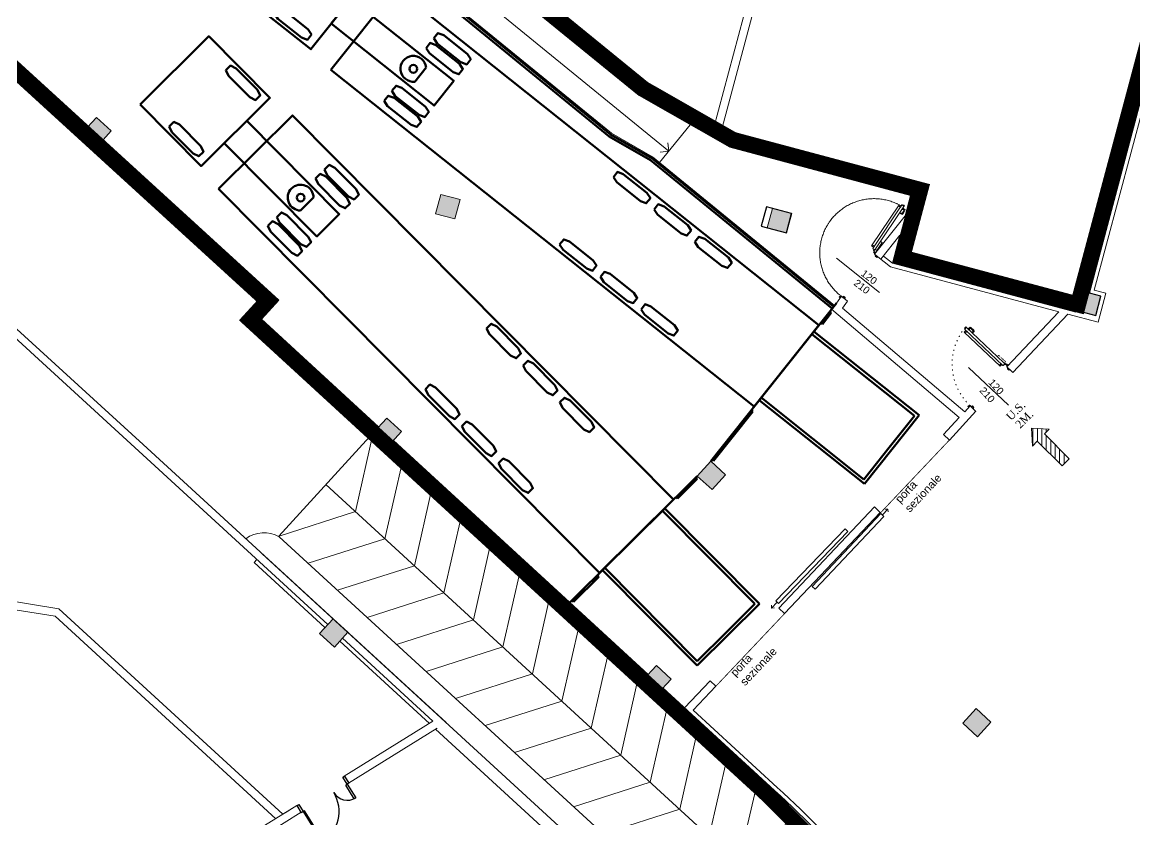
# Model space of a CAD drawing. Header units: centimetres. Extents: x 139057 to 200038, y 34824 to 80516.
# Drawn here: x 166347 to 169128, y 60794 to 62786 of the extents above; entities that cross this region are included whole.
import ezdxf
from ezdxf.enums import TextEntityAlignment as Align

# ---------------------------------------------------------------- set-up
doc = ezdxf.new("R2010")
doc.units = ezdxf.units.CM
doc.header["$LTSCALE"] = 100
for name, pattern in [('HIDDEN', [0.5, 0.25, -0.25]), ('HIDDEN4', [0.125, 0.025, -0.1]), ('P1-STRC-COL$0$HIDDEN', [9.525, 6.35, -3.175]), ('TRATTO-PUNTO', [1, 0.5, -0.25, 0, -0.25])]:
    doc.linetypes.add(name, pattern=pattern)
doc.layers.get('0').update_dxf_attribs({"lineweight": 0})
for name, color, linetype, lineweight in [('055_RIBALTE_001-AM_0', 14, 'Continuous', 50), ('410_STRUTTURE_001-AM_0', 7, 'Continuous', 0), ('430_TAVOLATI_001-AM_0', 3, 'Continuous', 0), ('439_TESTI_SERRAMENTI_001-AM_0', 11, 'Continuous', 0), ('440_SIMBOLI_001-AM_0', 31, 'Continuous', 0), ('441_SERRAMENTI_001-AM_0', 1, 'Continuous', 0), ('448_RAMPE_SCALE_ASCENS_001-AM_0', 216, 'Continuous', 0), ('481_SIMBOLI_VVF_001-AM_0', 7, 'Continuous', 0)]:
    doc.layers.add(name, color=color, linetype=linetype, lineweight=lineweight)
for name, color, linetype in [('_s_09_Perimetro_proprietà', 40, 'Continuous'), ('A-SI-PORTE', 5, 'Continuous'), ('A-Strutt a vista', 1, 'Continuous'), ('P1$0$A-DOOR', 1, 'Continuous'), ('P1-STRC-COL$0$A-BLOW', 7, 'P1-STRC-COL$0$HIDDEN')]:
    doc.layers.add(name, color=color, linetype=linetype)
doc.styles.add('Arial', font='arial.ttf')
doc.styles.add('ROMANTIC', font='romantic.ttf')
doc.styles.get("Standard").update_dxf_attribs({"font": 'arial.ttf'})

# ---------------------------------------------------------------- blocks, each defined once
blk = doc.blocks.new('P1$0$leafmet')
at = {"color": 0, "linetype": 'ByBlock'}
blk.add_lwpolyline([(0, 0), (44, 0), (44, 1), (0, 1)], close=True, dxfattribs=at)
blk = doc.blocks.new('P1$0$1300-Double-DOOR')
at = {"layer": 'P1$0$A-DOOR', "extrusion": (5.89409e-05, 2.1196e-06, 1), "elevation": 0}
blk.add_lwpolyline([(94, 209), (50, 209), (50, 609), (94, 609)], close=True, dxfattribs=at)
at = {"layer": 'P1$0$A-DOOR', "extrusion": (5.89406e-05, 2.11423e-06, 1)}
blk.add_lwpolyline([(50, 0), (0, 0), (0, 209), (50, 209)], close=True, dxfattribs=at)
at = {"layer": 'P1$0$A-DOOR', "extrusion": (5.89406e-05, 2.11423e-06, 1), "elevation": 0}
blk.add_lwpolyline([(1400, 0), (1350, 0), (1350, 209), (1400, 209)], close=True, dxfattribs=at)
at = {"layer": 'P1$0$A-DOOR', "extrusion": (5.89409e-05, 2.1196e-06, 1)}
for centre, radius, start, end in [((1350, 209, 0), 900, 90, 180), ((50, 209, 0), 400, 0, 90)]:
    blk.add_arc(centre, radius, start, end, dxfattribs=at)
at = {"layer": 'P1$0$A-DOOR', "extrusion": (5.89406e-05, 2.11423e-06, 1), "yscale": 900.0000000000002, "rotation": 359.9999998625078}
blk.add_blockref('P1$0$leafmet', (1306, 209, 0), dxfattribs=at)
blk = doc.blocks.new('Ribalta 200')
for p, q in [((-336, -109.5), (-336, 109.5)), ((-336, 109.5), (0, 109.5)), ((0, 101.5), (-328, 101.5)), ((-328, 101.5), (-328, 0)), ((0, -109.5), (0, 109.5)), ((-328, -101.5), (-328, 0)), ((0, -109.5), (-336, -109.5)), ((0, -101.5), (-328, -101.5))]:
    blk.add_line(p, q)
blk = doc.blocks.new('Camion 33 pallets')
blk.add_line((1169.171, 22.829), (1169.171, -22.829))
for points in [[(1352, 130), (1352, -130), (0, -130), (0, 130)], [(372.5, 116.065), (372.5, 99.685), (357.8, 94.75), (282.2, 94.75), (267.5, 99.685), (267.5, 116.065), (282.2, 121), (357.8, 121)], [(502.5, 116.065), (502.5, 99.685), (487.8, 94.75), (412.2, 94.75), (397.5, 99.685), (397.5, 116.065), (412.2, 121), (487.8, 121)], [(632.5, 116.065), (632.5, 99.685), (617.8, 94.75), (542.2, 94.75), (527.5, 99.685), (527.5, 116.065), (542.2, 121), (617.8, 121)], [(1199.5, 108.065), (1199.5, 91.685), (1184.8, 86.75), (1109.2, 86.75), (1094.5, 91.685), (1094.5, 108.065), (1109.2, 113), (1184.8, 113)], [(1640, 121), (1640, -121), (1423, -121), (1423, 121)], [(1549.5, 108.065), (1549.5, 91.685), (1534.8, 86.75), (1459.2, 86.75), (1444.5, 91.685), (1444.5, 108.065), (1459.2, 113), (1534.8, 113)], [(1199.5, 76.565), (1199.5, 60.185), (1184.8, 55.25), (1109.2, 55.25), (1094.5, 60.185), (1094.5, 76.565), (1109.2, 81.5), (1184.8, 81.5)], [(1423, 39.5), (1423, -39.5), (1094.5, -39.5), (1094.5, 39.5)], [(1199.5, -60.185), (1199.5, -76.565), (1184.8, -81.5), (1109.2, -81.5), (1094.5, -76.565), (1094.5, -60.185), (1109.2, -55.25), (1184.8, -55.25)], [(372.5, -99.685), (372.5, -116.065), (357.8, -121), (282.2, -121), (267.5, -116.065), (267.5, -99.685), (282.2, -94.75), (357.8, -94.75)], [(502.5, -99.685), (502.5, -116.065), (487.8, -121), (412.2, -121), (397.5, -116.065), (397.5, -99.685), (412.2, -94.75), (487.8, -94.75)], [(632.5, -99.685), (632.5, -116.065), (617.8, -121), (542.2, -121), (527.5, -116.065), (527.5, -99.685), (542.2, -94.75), (617.8, -94.75)], [(1199.5, -91.685), (1199.5, -108.065), (1184.8, -113), (1109.2, -113), (1094.5, -108.065), (1094.5, -91.685), (1109.2, -86.75), (1184.8, -86.75)], [(1549.5, -91.685), (1549.5, -108.065), (1534.8, -113), (1459.2, -113), (1444.5, -108.065), (1444.5, -91.685), (1459.2, -86.75), (1534.8, -86.75)]]:
    blk.add_lwpolyline(points, close=True)
blk.add_circle((1192, 0), 9.68)
blk.add_arc((1192, 0), 32.286, 225, 135)
blk = doc.blocks.new('PORTA-[REI-US]-SISTI-120')
for p, q in [((-1.8, 12.6), (-1.8, 143)), ((-1.5, 143.3), (0, 143.3)), ((0.3, 143), (0.3, 141.1)), ((0.6, 141), (3.1, 141)), ((0.6, 140.8), (0.6, 141)), ((0.6, 140.8), (4.2, 140.8)), ((1.1, 142.3), (1.4, 142.3)), ((1.1, 141), (1.1, 142.3)), ((2.6, 141), (1.4, 142.3)), ((1.4, 142.3), (1.4, 141)), ((3.1, 141), (3.1, 140.8)), ((4.5, 140.5), (4.5, 9.7)), ((-9.8, 122.8), (-9.8, 133.1)), ((-7.5, 135.4), (-2.9, 135.4)), ((-7.5, 132.6), (-7.5, 123.3)), ((-4, 120.5), (-7.5, 120.5)), ((-2.9, 133.1), (-7, 133.1)), ((-7, 122.8), (-4, 122.8)), ((-4, 122.8), (-4, 120.5)), ((-2.9, 131.6), (-2.9, 137)), ((-2.9, 137), (-1.8, 137)), ((-2.9, 135.4), (-2.9, 134.3)), ((-2.9, 134.3), (-2.9, 133.1)), ((-1.8, 131.6), (-2.9, 131.6)), ((-1.8, 137), (-1.8, 134.3)), ((-1.8, 134.3), (-1.8, 131.6)), ((4.5, 137), (4.5, 134.3)), ((4.5, 137), (10.5, 137)), ((4.5, 134.3), (4.5, 131.6)), ((4.5, 134), (10.5, 134)), ((10.5, 137), (10.5, 13.3)), ((-5.3, 0), (-5.3, 2.5)), ((-5.3, 2.5), (-1.3, 2.5)), ((-3.8, 0), (-5.3, 0)), ((-5, 2.2), (-5, 0.2)), ((-1.5, 2.2), (-5, 2.2)), ((-5, 0.2), (-3.8, 0.2)), ((-2.8, 12), (-4.8, 5)), ((-4.8, 5), (-4.3, 5.5)), ((-4.8, 3.5), (-4.8, 5)), ((-4.8, 2.5), (-4.8, 5)), ((-4.4, 4.2), (-2.8, 4.2)), ((-4.3, 5.5), (-2.8, 5.5)), ((-3.8, 0), (-3.8, 0.2)), ((-3.5, 5), (-3.5, 3.5)), ((-3.5, 4), (-3.5, 4.5)), ((-1.8, 12), (-2.8, 12)), ((-2.8, 5.5), (-2.3, 5)), ((-2.3, 5.5), (-2.3, 7)), ((-2.3, 5), (-2.3, 2.5)), ((-2.3, 2.5), (-2.3, 3.6)), ((-1.8, 13.3), (-1.8, 7.3)), ((-1.8, 7.5), (-1.8, 12)), ((-1.5, 7), (0, 7)), ((-1.5, 0), (-1.5, 2.2)), ((0, 0), (-1.5, 0)), ((-1.3, 2.5), (-1.3, 0.2)), ((-1.3, 0.2), (0.2, 0.2)), ((0, -5.8), (0, 0)), ((0.2, 0.2), (0.2, -5.7)), ((0.3, 7.3), (0.3, 9.1)), ((0.6, 9.4), (4.2, 9.4)), ((4.5, 16.3), (10.5, 16.3)), ((4.5, 13.3), (10.5, 13.3)), ((0, -8.6), (0.2, -8.6)), ((0, -8.6), (0, -9.7)), ((2.2, -6), (0.2, -6)), ((0.2, -9.7), (0.2, -8.6)), ((0.3, -5.8), (2.2, -5.8)), ((0.3, -9.8), (2.3, -9.8)), ((2.3, -10), (0.3, -10)), ((2, -3.9), (0.5, -3.9)), ((2.5, -9.7), (2.5, -5.8)), ((2.7, -4.4), (2.7, -9.7))]:
    blk.add_line(p, q)
at = {"ltscale": 20}
for p, q in [((67, -68.6), (67, 68.6)), ((137.7, 0), (138.9, 0)), ((131.2, -3.9), (133.5, -3.9)), ((133.8, -0.8), (133.8, -3.8)), ((133.8, -5.5), (133.8, -5.5))]:
    blk.add_line(p, q, dxfattribs=at)
at = {"linetype": 'ByBlock', "ltscale": 20}
blk.add_line((130.5, -4.4), (130.5, -9.7), dxfattribs=at)
at = {"linetype": 'HIDDEN4', "ltscale": 0.2}
blk.add_lwpolyline([(-1.8, 11.1), (-6.8, 11.1), (-6.8, 35.1), (-1.8, 35.1)], dxfattribs=at)
at = {"ltscale": 20}
blk.add_lwpolyline([(134.5, 0), (135.4, 0), (135.4, 2.2), (138.9, 2.2), (138.9, 0.2), (137.7, 0.2), (137.7, 0), (139.2, 0), (139.2, 2.5), (135.2, 2.5), (135.2, 0.2), (133.8, 0.2), (133.8, -5.7, -0.414214), (133.7, -5.8), (131, -5.8, -0.414214), (130.9, -5.7), (130.9, -4.1), (130.7, -4.1), (130.5, -4.1), (130.5, -9.7, 0.414214), (130.8, -10), (133.7, -10, 0.414214), (134, -9.7), (134, -8.6), (133.8, -8.6), (133.8, -9.7, -0.414214), (133.7, -9.8), (130.8, -9.8, -0.414214), (130.7, -9.7), (130.7, -5.8, 0.414214), (130.9, -6), (133.8, -6, 0.414214), (134, -5.8), (134, 0), (135.2, 0)], format="xyb", dxfattribs=at)
blk.add_lwpolyline([(2.2, -5.7), (2.2, -4.1), (2.7, -4.1), (2.7, -8.4)])
at = {"linetype": 'ByBlock', "ltscale": 20}
blk.add_lwpolyline([(130.5, -4.4), (130.5, -8.4)], dxfattribs=at)
for centre, radius, start, end in [((-1.5, 143), 0.3, 90, 180), ((0, 143), 0.3, 0, 90), ((0.6, 141.1), 0.3, 180, 270), ((4.2, 140.5), 0.3, 0, 90), ((-7.5, 133.1), 2.3, 90, 180), ((-7.5, 122.8), 2.3, 180, 270), ((-7, 132.6), 0.5, 90, 180), ((-7, 123.3), 0.5, 180, 270), ((-1.8, 7), 0.5, 90, 180), ((-1.5, 7.3), 0.3, 180, 270), ((0, 7.3), 0.3, 270, 0), ((0.6, 9.1), 0.3, 90, 180), ((4.2, 9.7), 0.3, 270, 0), ((0.2, -5.8), 0.25, 180, 270), ((0.3, -9.7), 0.3, 180, 270), ((0.3, -5.7), 0.1, 180, 270), ((0.3, -9.7), 0.15, 180, 270), ((0.5, -4.1), 0.25, 90, 180), ((2, -4.1), 0.25, 0, 90), ((2.2, -5.7), 0.1, 270, 0), ((2.2, -5.8), 0.25, 270, 0), ((2.3, -9.7), 0.3, 270, 0), ((2.3, -9.7), 0.15, 270, 0)]:
    blk.add_arc(centre, radius, start, end)
at = {"linetype": 'HIDDEN4'}
blk.add_arc((-9.6, 0.2), 143.4, 0, 86.1517, dxfattribs=at)
at = {"ltscale": 20}
for centre, start, end in [((131.2, -4.1), 90, 180), ((133.5, -4.1), 0, 90)]:
    blk.add_arc(centre, 0.25, start, end, dxfattribs=at)
blk = doc.blocks.new('FRECCIA US ORIZZONTALE')
h = blk.add_hatch()
h.set_pattern_fill('ANSI31', color=256, scale=7, style=0)
h.set_pattern_definition([(45, (-5619.863, -3114.928), (-15.71545, 15.71545), [])])
h.paths.add_polyline_path([(0, 0), (-60, 65), (-25, 65), (-25, 240), (25, 240), (25, 65), (60, 65)])
blk.add_lwpolyline([(0, 0), (-60, 65), (-25, 65), (-25, 240), (25, 240), (25, 65), (60, 65)], close=True)
blk = doc.blocks.new('US')
at = {"rotation": 270}
blk.add_blockref('FRECCIA US ORIZZONTALE', (50, 0), dxfattribs=at)

msp = doc.modelspace()

# ---------------------------------------------------------------- hatches: boundary and pattern name
at = {"layer": '410_STRUTTURE_001-AM_0'}
for points in [[(166532.9, 62548.7), (166569.8, 62515), (166536.1, 62478.1), (166499.2, 62511.8)], [(167428.7, 62295.2), (167441.6, 62343.5), (167393.3, 62356.4), (167380.4, 62308.1)], [(168257.7, 62260.2), (168270.6, 62308.5), (168222.3, 62321.4), (168209.4, 62273.1)], [(168257.7, 62260.2), (168270.6, 62308.5), (168222.3, 62321.4), (168209.4, 62273.1)], [(169030.6, 62053.8), (169043.5, 62102.1), (168995.2, 62115), (168982.3, 62066.7)], [(169030.6, 62053.8), (169043.5, 62102.1), (168995.2, 62115), (168982.3, 62066.7)], [(167261.2, 61726.8), (167224.4, 61760.6), (167258.2, 61797.5), (167295, 61763.7)], [(168034.6, 61652.4), (168068.3, 61689.4), (168105.3, 61655.7), (168071.6, 61618.7)], [(167127.4, 61225.4), (167161.2, 61262.3), (167124.3, 61296.1), (167090.5, 61259.2)], [(167935.2, 61108.4), (167898.4, 61142.2), (167932.2, 61179), (167969, 61145.2)], [(168734.7, 61001.1), (168697.8, 61034.8), (168731.5, 61071.7), (168768.4, 61038)]]:
    msp.add_hatch(color=256, dxfattribs=at).paths.add_polyline_path(points)

# ---------------------------------------------------------------- linework, layer by layer
at = {"layer": '055_RIBALTE_001-AM_0'}
for p, q in [((166942.1, 63213.8, 0), (167814.3, 62501.3, 0)), ((167817.8, 62506.3, 0), (166945.9, 63218.5, 0)), ((167920.6, 62447.1, 0), (167817.8, 62506.3, 0)), ((167814.3, 62501.3, 0), (167917.2, 62442.1, 0)), ((167917.2, 62442.1, 0), (168371.4, 62071.2, 0)), ((168375.2, 62075.9, 0), (167920.6, 62447.1, 0)), ((168068.3, 61689.4, 0), (168382.4, 62084.9, 0)), ((168369.5, 62060.6, 0), (168365.6, 62063.7, 0)), ((168343.3, 62035.6, 0), (168347.3, 62032.5, 0)), ((168347.3, 62032.5, 0), (168369.5, 62060.6, 0)), ((168075.4, 61690.2, 0), (168173.7, 61814, 0)), ((168173.7, 61814, 0), (168169.8, 61817.1, 0)), ((168071.5, 61693.3, 0), (168075.4, 61690.2, 0)), ((168034.6, 61652.4, 0), (167716.3, 61336.5, 0)), ((167985, 61596.1, 0), (168034.6, 61645.3, 0)), ((168034.6, 61645.3, 0), (168031.1, 61648.9, 0)), ((167981.5, 61599.6, 0), (167985, 61596.1, 0)), ((167724.8, 61337.9, 0), (167788.3, 61401, 0)), ((167788.3, 61401, 0), (167784.8, 61404.6, 0)), ((167721.2, 61341.5, 0), (167724.8, 61337.9, 0))]:
    msp.add_line(p, q, dxfattribs=at)
at = {"layer": '410_STRUTTURE_001-AM_0', "elevation": 0}
for points in [[(166532.9, 62548.7), (166569.8, 62515), (166536.1, 62478.1), (166499.2, 62511.8)], [(167428.7, 62295.2), (167441.6, 62343.5), (167393.3, 62356.4), (167380.4, 62308.1)], [(168257.7, 62260.2), (168270.6, 62308.5), (168222.3, 62321.4), (168209.4, 62273.1)], [(168257.7, 62260.2), (168270.6, 62308.5), (168222.3, 62321.4), (168209.4, 62273.1)], [(169030.6, 62053.8), (169043.5, 62102.1), (168995.2, 62115), (168982.3, 62066.7)], [(169030.6, 62053.8), (169043.5, 62102.1), (168995.2, 62115), (168982.3, 62066.7)], [(167261.2, 61726.8), (167224.4, 61760.6), (167258.2, 61797.5), (167295, 61763.7)], [(168034.6, 61652.4), (168068.3, 61689.4), (168105.3, 61655.7), (168071.6, 61618.7)], [(168068.3, 61689.4), (168034.6, 61652.4), (168071.6, 61618.7), (168105.3, 61655.7)], [(167127.4, 61225.4), (167090.5, 61259.2), (167124.3, 61296.1), (167161.2, 61262.3)], [(167935.2, 61108.4), (167898.4, 61142.2), (167932.2, 61179), (167969, 61145.2)], [(168734.7, 61001.1), (168697.8, 61034.8), (168731.5, 61071.7), (168768.4, 61038)]]:
    msp.add_lwpolyline(points, close=True, dxfattribs=at)
at = {"layer": '430_TAVOLATI_001-AM_0'}
for p, q in [((168075.1, 62520.3, 0), (168193.9, 62965.5, 0)), ((168093, 62510, 0), (168213.3, 62960.3, 0)), ((167528.1, 62897.6, 0), (167888.9, 62603.6, 0)), ((167539.5, 62914, 0), (167900.2, 62620.1, 0)), ((166162.6, 62819.2, 0), (166499.2, 62511.8, 0)), ((166176.1, 62834, 0), (166988.8, 62091.7, 0)), ((168995.2, 62115, 0), (169153.8, 62709.2, 0)), ((169014.5, 62109.9, 0), (169173.2, 62704.1, 0)), ((169180.2, 62691.8, 0), (169026.8, 62117, 0)), ((168075.1, 62520.3, 0), (167900.2, 62620.1, 0)), ((168115.5, 62474.1, 0), (167888.9, 62603.6, 0)), ((167110.8, 61281.3, 0), (165763, 62518, 0)), ((168123.2, 62492.8, 0), (168093, 62510, 0)), ((166536.1, 62478.1, 0), (166960.6, 62090.4, 0)), ((168591.7, 62367.7, 0), (168123.2, 62492.8, 0)), ((168567.2, 62353.5, 0), (168115.5, 62474.1, 0)), ((168591.7, 62367.7, 0), (168546.6, 62198.5, 0)), ((168567.2, 62353.5, 0), (168553.7, 62302.7, 0)), ((168553.7, 62302.7, 0), (168477.7, 62206.8, 0)), ((168540.7, 62254.1, 0), (168493.4, 62194.4, 0)), ((168540.7, 62254.1, 0), (168522.1, 62184.4, 0)), ((168477.7, 62206.8, 0), (168501.3, 62188.2, 0)), ((168522.1, 62184.4, 0), (168499.6, 62202.2, 0)), ((168517.5, 62175.3, 0), (168501.3, 62188.2, 0)), ((168517.5, 62175.3, 0), (168938.5, 62062.9, 0)), ((168522.1, 62184.4, 0), (168981, 62061.9, -0.1)), ((168546.6, 62198.5, 0), (168986.2, 62081.2, 0)), ((169026.8, 62117, 0), (169055.7, 62109.2, 0)), ((166917.2, 62043, 0), (166960.6, 62090.4, 0)), ((166945.4, 62044.2, 0), (166988.8, 62091.7, 0)), ((168382.4, 62084.9, 0), (168394.6, 62101.7, 0)), ((168394.6, 62101.7, 0), (168410.3, 62089.2, 0)), ((168397.7, 62071.9, 0), (168410.3, 62089.2, 0)), ((169055.7, 62109.2, 0), (169036.4, 62036.7, 0)), ((168370, 62069.2, 0), (168689.3, 61798.7, 0)), ((168397.7, 62071.9, 0), (168702.9, 61813.4, 0)), ((168986.2, 62081.2, -0.1), (168981, 62061.9, -0.1)), ((168986.2, 62081.2, -0.1), (168981, 62061.9, -0.1)), ((166314.9, 62036.8, 0), (166640.2, 61739.7, 0)), ((166917.2, 62043, 0), (167224.6, 61760.9, 0)), ((166945.4, 62044.2, 0), (167238.1, 61775.6, 0)), ((168960.4, 62057, 0), (169036.4, 62036.7, 0)), ((168822.9, 61911.6, 0), (168808.5, 61925.5, 0)), ((168730.9, 61814.1, 0), (168716.4, 61828.1, 0)), ((166640, 61740.9, 0), (167407.2, 61037, 0)), ((167898.4, 61142.2, 0), (167261.4, 61727.1, 0)), ((167715.2, 61337.5, 0), (167274.9, 61741.8, 0)), ((166429.9, 61302.1, 0), (166195.7, 61339.7, 0)), ((166439, 61320.9, 0), (166198.7, 61359.5, 0)), ((166998.7, 60807.4, 0), (166439, 61320.9, 0)), ((167911.9, 61156.9, 0), (167715.2, 61337.5, 0)), ((168238.3, 61322.7, 0), (168252.8, 61309, 0)), ((166981, 60796.4, 0), (166429.9, 61302.1, 0)), ((167373.9, 61039.9, 0), (167147.6, 61247.5, 0)), ((167898.4, 61142.2, 0), (167911.9, 61156.9, 0)), ((168227.8, 60867.1, 0), (167948.7, 61123.1, 0)), ((168066.5, 61141.1, 0), (168081, 61127.4, 0)), ((168214.3, 60852.4, 0), (167935.2, 61108.4, 0)), ((168024.2, 61067.4, 0), (168234.5, 60874.5, 0)), ((167152.2, 60902.5, 0), (167373.9, 61039.9, 0)), ((167162.7, 60885.5, 0), (167384.4, 61022.9, 0)), ((167163.5, 60886, 0), (167153, 60903, 0)), ((166900.5, 60746.6, 0), (167034, 60829.3, 0)), ((166911.1, 60729.6, 0), (167044.6, 60812.3, 0)), ((167004.3, 60810.9, 0), (167034, 60829.3, 0)), ((167044.6, 60812.3, 0), (167034, 60829.3, 0))]:
    msp.add_line(p, q, dxfattribs=at)
at = {"layer": '430_TAVOLATI_001-AM_0', "elevation": 0}
for points in [[(168938.5, 62062.9), (168808.5, 61925.5)], [(168960.4, 62057), (168822.9, 61911.6)], [(168730.8, 61814.3), (168664.5, 61742.4)], [(168716.4, 61828.1), (168702.9, 61813.4)], [(168689.3, 61798.7), (168650, 61756.2)], [(168650, 61756.2), (168664.5, 61742.4)], [(168477.4, 61575.4), (168238.3, 61322.7)], [(168491.8, 61561.7), (168252.8, 61309)], [(168477.4, 61575.4), (168491.8, 61561.7)], [(168066.5, 61141.1), (168002.7, 61073.6)], [(168081, 61127.4), (168024.2, 61067.4)], [(168002.7, 61073.6), (168002.7, 61073.6)], [(168017.4, 61060.2), (168017.4, 61060.2)]]:
    msp.add_lwpolyline(points, dxfattribs=at)
at = {"layer": '430_TAVOLATI_001-AM_0'}
for radius, start in [(2365, 31.8705), (2375, 32.1093), (2345, 25.1696)]:
    msp.add_arc((166633.4, 59120.4, 0), radius, start, 47.6108, dxfattribs=at)
at = {"layer": '440_SIMBOLI_001-AM_0'}
for p, q in [((167224.4, 61760.6, 0), (166988.6, 61502, 0)), ((168096.1, 60723.3, 0), (167106.5, 61631.3, 0))]:
    msp.add_line(p, q, dxfattribs=at)
at = {"layer": '440_SIMBOLI_001-AM_0', "elevation": 0}
for points in [[(166989.1, 61502.7), (167180.2, 61563.7), (167224.8, 61760.3)], [(167061.9, 61434.8), (167253.9, 61496.1), (167298.5, 61692.6)], [(167135.6, 61367.1), (167327.6, 61428.5), (167372.2, 61625)], [(167209.2, 61299.5), (167401.2, 61360.9), (167445.9, 61557.4)], [(167282.9, 61231.9), (167474.9, 61293.3), (167519.6, 61489.8)], [(167356.6, 61164.3), (167548.6, 61225.7), (167593.2, 61422.2)], [(167430.3, 61096.7), (167622.3, 61158), (167666.9, 61354.6)], [(167504, 61029.1), (167696, 61090.4), (167740.6, 61287)], [(167577.6, 60961.5), (167769.6, 61022.8), (167814.3, 61219.4)], [(167651.3, 60893.9), (167843.3, 60955.2), (167888, 61151.8)], [(167725, 60826.3), (167917, 60887.6), (167961.6, 61084.2)], [(168035.3, 61016.6), (167990.7, 60820), (167798.7, 60758.7)], [(168109, 60949), (168064.4, 60752.4), (167872.4, 60691)], [(168183.4, 60880.6), (168137.6, 60684.4), (167945.3, 60624.1)], [(168261.8, 60807.7), (168208.1, 60613.4), (168013.5, 60561)]]:
    msp.add_lwpolyline(points, dxfattribs=at)
msp.add_lwpolyline([(168553.3, 59725.4), (168438.9, 59968.9, 0.098288), (167978, 60594.1), (166989.6, 61501.1)], format="xyb", dxfattribs=at)
at = {"layer": '440_SIMBOLI_001-AM_0'}
msp.add_arc((166951.8, 61433.3, 0), 77.6, 60.8899, 125.9786, dxfattribs=at)
at = {"layer": '441_SERRAMENTI_001-AM_0'}
for p, q in [((168538.9, 62330.3, 0), (168470, 62227.6, 0)), ((168545.9, 62329.9, 0), (168473, 62221.3, 0)), ((168479.8, 62220.1, 0), (168552.5, 62328.4, 0)), ((168542.2, 62324.4, 0), (168537.2, 62327.8, 0)), ((168543.9, 62326.9, 0), (168538.9, 62330.3, 0)), ((168542.4, 62324.7, 0), (168540.9, 62322.4, 0)), ((168543.9, 62326.9, 0), (168542.4, 62324.7, 0)), ((168549.1, 62323.4, 0), (168546.1, 62318.9, 0)), ((168546.1, 62318.9, 0), (168547, 62318.3, 0)), ((168549.3, 62328, 0), (168546.3, 62330, 0)), ((168551.4, 62316.6, 0), (168546.3, 62308.9, 0)), ((168547, 62318.3, 0), (168550, 62322.8, 0)), ((168547.3, 62329.5, 0), (168547.2, 62329.3, 0)), ((168549.4, 62328.1, 0), (168547.3, 62329.5, 0)), ((168547.7, 62329.2, 0), (168549.5, 62329.6, 0)), ((168548.5, 62320.6, 0), (168547.9, 62319.6, 0)), ((168547.9, 62319.6, 0), (168551.3, 62317.3, 0)), ((168547.9, 62307.2, 0), (168553.6, 62315.8, 0)), ((168549.2, 62321.5, 0), (168548.5, 62320.6, 0)), ((168549.5, 62329.6, 0), (168548.7, 62328.6, 0)), ((168549, 62328.4, 0), (168549.7, 62329.5, 0)), ((168550, 62322.8, 0), (168549.1, 62323.4, 0)), ((168553, 62319, 0), (168549.2, 62321.5, 0)), ((168549.3, 62328, 0), (168549.4, 62328.1, 0)), ((168549.7, 62329.5, 0), (168549.5, 62329.6, 0)), ((168550.7, 62329.6, 0), (168549.7, 62328, 0)), ((168552.4, 62328.8, 0), (168551.1, 62329.7, 0)), ((168543.1, 62310.4, 0), (168541.8, 62308.5, 0)), ((168541.8, 62308.5, 0), (168544.7, 62306.6, 0)), ((168545.6, 62308.8, 0), (168543.1, 62310.4, 0)), ((168475, 62224.2, 0), (168470, 62227.6, 0)), ((168476.6, 62226.7, 0), (168471.6, 62230.1, 0)), ((168476, 62218.9, 0), (168473.1, 62220.9, 0)), ((168475.1, 62216.9, 0), (168476.1, 62218.4, 0)), ((168476.4, 62215.7, 0), (168475.2, 62216.5, 0)), ((168476.1, 62213.5, 0), (168475.2, 62212.4, 0)), ((168475.2, 62212.4, 0), (168475.2, 62211.7, 0)), ((168475.2, 62211.7, 0), (168477.2, 62210.1, 0)), ((168476, 62212.7, 0), (168477.2, 62211.7, 0)), ((168476.8, 62213.6, 0), (168476.1, 62213.5, 0)), ((168477.1, 62212.8, 0), (168476.1, 62211.6, 0)), ((168477.2, 62210.1, 0), (168476.3, 62210.8, 0)), ((168476.8, 62212, 0), (168476.4, 62212.3, 0)), ((168479.1, 62212.5, 0), (168476.6, 62209.3, 0)), ((168476.6, 62209.3, 0), (168478.3, 62207.9, 0)), ((168480.2, 62220.8, 0), (168476.8, 62215.7, 0)), ((168478, 62212.7, 0), (168476.8, 62213.6, 0)), ((168478.7, 62212.1, 0), (168476.8, 62213.6, 0)), ((168476.9, 62209.4, 0), (168479.1, 62212.1, 0)), ((168478.7, 62208, 0), (168476.9, 62209.4, 0)), ((168477, 62215.9, 0), (168479.5, 62219.6, 0)), ((168478.3, 62207.9, 0), (168477.4, 62206.7, 0)), ((168477.4, 62206.7, 0), (168482, 62203, 0)), ((168477.7, 62206.8, 0), (168478.7, 62208, 0)), ((168482.3, 62203.2, 0), (168477.7, 62206.8, 0)), ((168481, 62210.9, 0), (168479.1, 62212.5, 0)), ((168479.1, 62212.1, 0), (168480.7, 62210.9, 0)), ((168479.5, 62219.6, 0), (168480.3, 62219.1, 0)), ((168479.5, 62202, 0), (168483.7, 62198.7, 0)), ((168479.6, 62202.8, 0), (168480.5, 62203.9, 0)), ((168480.7, 62210.9, 0), (168479.9, 62209.9, 0)), ((168480.1, 62209.8, 0), (168479.9, 62209.9, 0)), ((168480.1, 62209.8, 0), (168481, 62210.9, 0)), ((168483.8, 62198.8, 0), (168480.7, 62201.2, 0)), ((168482.1, 62202.9, 0), (168480.9, 62201.5, 0)), ((168481.1, 62201.2, 0), (168482.3, 62202.8, 0)), ((168485.3, 62200.4, 0), (168484, 62198.8, 0)), ((168484.1, 62198.7, 0), (168485.4, 62200.3, 0)), ((168484.5, 62201.4, 0), (168484.4, 62201.3, 0)), ((168485.2, 62200.6, 0), (168484.4, 62201.3, 0)), ((168484.5, 62201.4, 0), (168485.3, 62200.7, 0)), ((168490, 62111.6, 0), (168382.3, 62196.8, 0)), ((168392.3, 62098.8, 0), (168391.6, 62097.8, 0)), ((168395.4, 62101.4, 0), (168397.7, 62099.5, 0)), ((168399.4, 62101.5, 0), (168398, 62099.6, 0)), ((168400.2, 62101.7, 0), (168404.4, 62098.4, 0)), ((168497.3, 61555.4, 0), (168511, 61569.9, 0)), ((168497.3, 61555.4, 0), (168511, 61569.9, 0)), ((168511, 61569.9, 0), (168503.9, 61569.7, 0)), ((168511, 61569.9, 0), (168503.9, 61569.7, 0)), ((168511, 61569.9, 0), (168511.2, 61562.8, 0)), ((168511, 61569.9, 0), (168511.2, 61562.8, 0)), ((168493.6, 61558.8, 0), (168322, 61377, 0)), ((168493.6, 61558.8, 0), (168322, 61377, 0)), ((168500.9, 61551.9, 0), (168329.3, 61370.1, 0)), ((168500.9, 61551.9, 0), (168493.6, 61558.8, 0)), ((168493.6, 61558.8, 0), (168500.9, 61551.9, 0)), ((168230.5, 61340.7, 0), (168403.8, 61520.8, 0)), ((168237.7, 61333.8, 0), (168411, 61513.9, 0)), ((168411.1, 61514, 0), (168403.8, 61520.8, 0)), ((168403.8, 61520.8, 0), (168411.1, 61514, 0)), ((168411.1, 61514, 0), (168403.8, 61520.8, 0)), ((168329.3, 61370.1, 0), (168322, 61377, 0)), ((168322, 61377, 0), (168329.3, 61370.1, 0)), ((168329.3, 61370.1, 0), (168322, 61377, 0)), ((168230.5, 61340.7, 0), (168237.7, 61333.8, 0)), ((168220.2, 61322.8, 0), (168220, 61329.9, 0)), ((168220.2, 61322.8, 0), (168234.1, 61337.2, 0)), ((168220.2, 61322.8, 0), (168227.3, 61323, 0))]:
    msp.add_line(p, q, dxfattribs=at)
at = {"layer": '441_SERRAMENTI_001-AM_0', "elevation": 0}
for points in [[(168479, 62218.9), (168483.1, 62216.1), (168496.5, 62236.1), (168492.4, 62238.9)], [(168480.8, 62201.5), (168479.6, 62202.5), (168479.3, 62202.1), (168482.6, 62199.5)], [(168400.2, 62101.7), (168403.3, 62099.2)]]:
    msp.add_lwpolyline(points, dxfattribs=at)
msp.add_lwpolyline([(168394.3, 62101.3), (168393.7, 62100.6), (168392, 62102), (168389.8, 62099.2), (168391.4, 62098), (168392.1, 62098.9), (168392.3, 62098.8), (168391.4, 62097.6), (168389.5, 62099.2), (168391.9, 62102.3), (168393.7, 62100.9), (168394.6, 62102), (168399.2, 62098.3, 0.414214), (168399.4, 62098.3), (168401, 62100.4, 0.414214), (168401, 62100.6), (168399.7, 62101.6), (168399.9, 62101.7), (168400, 62101.9), (168404.4, 62098.4, -0.414214), (168404.4, 62098), (168402.6, 62095.7, -0.414214), (168402.2, 62095.6), (168401.4, 62096.3), (168401.5, 62096.4), (168402.3, 62095.8, 0.414214), (168402.5, 62095.8), (168404.3, 62098.1, 0.414214), (168404.3, 62098.3), (168401.2, 62100.7, -0.414214), (168401.3, 62100.3), (168399.5, 62098.1, -0.414214), (168399.2, 62098.1), (168394.6, 62101.7), (168393.9, 62100.8)], format="xyb", dxfattribs=at)
at = {"layer": '441_SERRAMENTI_001-AM_0', "linetype": 'HIDDEN', "ltscale": 100, "const_width": 2, "elevation": 0}
for points in [[(168492.6, 61560.8), (168664.5, 61742.4)], [(168081, 61127.4), (168252.8, 61309)]]:
    msp.add_lwpolyline(points, dxfattribs=at)
at = {"layer": '441_SERRAMENTI_001-AM_0', "linetype": 'HIDDEN', "ltscale": 20}
msp.add_arc((168476.1, 62210.2, 0), 135.5, 62.4004, 232.9808, dxfattribs=at)
at = {"layer": '441_SERRAMENTI_001-AM_0'}
for centre, radius, start, end in [((168546.1, 62329.7, 0), 0.3, 56.1259, 146.1259), ((168549.5, 62328.2, 0), 0.3, 236.1259, 326.1259), ((168551, 62329.4, 0), 0.3, 56.1259, 146.1259), ((168551, 62316.9, 0), 0.5, 326.1259, 56.1259), ((168552.2, 62328.6, 0), 0.3, 326.1259, 56.1259), ((168551.7, 62317, 0), 2.3, 326.1259, 56.1259), ((168546, 62308.5, 0), 2.3, 236.1259, 326.1259), ((168545.8, 62309.2, 0), 0.5, 236.1259, 326.1259), ((168475.3, 62216.7, 0), 0.3, 146.1259, 236.1259), ((168475.9, 62218.6, 0), 0.3, 326.1259, 56.1259), ((168476.6, 62215.9, 0), 0.3, 236.1259, 326.1259), ((168479.8, 62202.6, 0), 0.25, 141.66, 231.66), ((168480.7, 62203.8, 0), 0.25, 51.66, 141.66), ((168480.9, 62201.4, 0), 0.25, 231.66, 321.66), ((168480.9, 62201.5, 0), 0.1, 231.66, 321.66), ((168482, 62203, 0), 0.1, 321.66, 51.66), ((168482.1, 62203, 0), 0.25, 321.66, 51.66), ((168485.2, 62200.5, 0), 0.15, 321.66, 51.66), ((168485.2, 62200.5, 0), 0.3, 321.66, 51.66), ((168483.9, 62198.9, 0), 0.3, 231.66, 321.66), ((168483.9, 62198.9, 0), 0.15, 231.66, 321.66), ((168398.2, 62099.5, 0), 0.25, 141.66, 231.66), ((168399.6, 62101.3, 0), 0.25, 51.66, 141.66)]:
    msp.add_arc(centre, radius, start, end, dxfattribs=at)
at = {"layer": '448_RAMPE_SCALE_ASCENS_001-AM_0'}
for p, q in [((167963.2, 62464.4, 0), (166983.5, 63264.6, 0)), ((166948.4, 63221.6, 0), (167820, 62509.6, 0)), ((167820, 62509.6, 0), (167922.9, 62450.4, 0)), ((168017.1, 62530.3, 0), (167940.3, 62436.2, 0)), ((167963.2, 62464.4, 0), (167961.1, 62485.5, 0)), ((167922.9, 62450.4, 0), (168377.6, 62079.1, 0)), ((167963.2, 62464.4, 0), (167942.1, 62462.2, 0))]:
    msp.add_line(p, q, dxfattribs=at)
at = {"layer": '_s_09_Perimetro_proprietà', "linetype": 'TRATTO-PUNTO', "ltscale": 200, "const_width": 40, "elevation": 0}
msp.add_lwpolyline([(168624.7, 60358.7, 0.068096), (168214.3, 60852.4), (166917.2, 62043), (166960.6, 62090.4), (166109.5, 62867.7), (166094.6, 62881.1), (166348.1, 63831.8), (166448.8, 64207.7), (166719.4, 64135.5), (166745.5, 64233.5), (167815.5, 63947.8), (167539.5, 62914), (167900.2, 62620.1), (168123.2, 62492.8), (168591.7, 62367.7), (168546.6, 62198.5), (168986.2, 62081.2), (169319.3, 63329.1)], format="xyb", dxfattribs=at)
at = {"layer": 'A-Strutt a vista'}
for p, q in [((167937.5, 60549.9, 0), (166947.2, 61458.5, 0)), ((166933.7, 61443.8, 0), (166926.9, 61436.4, 0)), ((167104, 61273.9, 0), (166926.9, 61436.4, 0)), ((167365.1, 61034.4, 0), (167140.9, 61240.1, 0)), ((167778, 60655.5, 0), (167380.4, 61020.4, 0))]:
    msp.add_line(p, q, dxfattribs=at)
at = {"layer": 'P1-STRC-COL$0$A-BLOW', "elevation": 0}
for points in [[(168194.5, 62277.1), (168257.3, 62260.2), (168270.2, 62308.6), (168207.4, 62325.4)], [(168967.8, 62070.5), (169030.6, 62053.8), (169043.5, 62102.1), (168980.7, 62118.9)]]:
    msp.add_lwpolyline(points, close=True, dxfattribs=at)

# ---------------------------------------------------------------- block references
at = {"layer": '055_RIBALTE_001-AM_0'}
for name, p, rotation in [('Camion 33 pallets', (168257.7, 61927.9, 0), 141.4909006233231), ('Camion 33 pallets', (167882.7, 61502.2, 0), 134.7747836517769), ('Ribalta 200', (168257.7, 61927.9, 0), 141.4909006990307), ('Ribalta 200', (167875.5, 61494.5, 0), 134.7986825445824)]:
    msp.add_blockref(name, p, dxfattribs=dict(at, rotation=rotation))
at = {"layer": '441_SERRAMENTI_001-AM_0', "xscale": -1, "rotation": 46.58664672708061}
msp.add_blockref('PORTA-[REI-US]-SISTI-120', (168808.5, 61925.5, 0), dxfattribs=at)
at = {"layer": '481_SIMBOLI_VVF_001-AM_0', "xscale": 0.5, "yscale": 0.5, "zscale": 0.5, "rotation": 314.9999999996163}
msp.add_blockref('US', (168852.5, 61789.5, 0), dxfattribs=at)
at = {"layer": 'A-SI-PORTE', "extrusion": (0.000242525, -0.000394276, 1), "xscale": 0.1, "yscale": 0.1, "zscale": 0.1, "rotation": 211.8664784726478}
msp.add_blockref('P1$0$1300-Double-DOOR', (167153, 60903, 16.5), dxfattribs=at)

# ---------------------------------------------------------------- texts
at = {"layer": '439_TESTI_SERRAMENTI_001-AM_0', "char_height": 18, "width": 50.554, "attachment_point": 4}
for insert, rotation in [((168438.1, 62150.4, 0), 322.8341), ((168756.3, 61881.1, 0), 311.9703)]:
    msp.add_mtext('120\\P210', dxfattribs=dict(at, insert=insert, rotation=rotation))
at = {"layer": '439_TESTI_SERRAMENTI_001-AM_0', "char_height": 20, "attachment_point": 1, "rotation": 46.5888, "style": 'Arial'}
for insert in [(168527, 61597.1, 0), (168115.3, 61163.7, 0)]:
    msp.add_mtext_dynamic_manual_height_columns('porta\\Psezionale', width=91.193, gutter_width=300, heights=[0], dxfattribs=dict(at, insert=insert))
at = {"layer": '481_SIMBOLI_VVF_001-AM_0', "style": 'ROMANTIC'}
for s, p in [('U.S.', (168830.4, 61815.8)), ('2M.', (168851.7, 61794.5))]:
    msp.add_text(s, height=20, rotation=45, dxfattribs=at).set_placement(p, align=Align.MIDDLE_CENTER)

doc.saveas('drawing.dxf')
